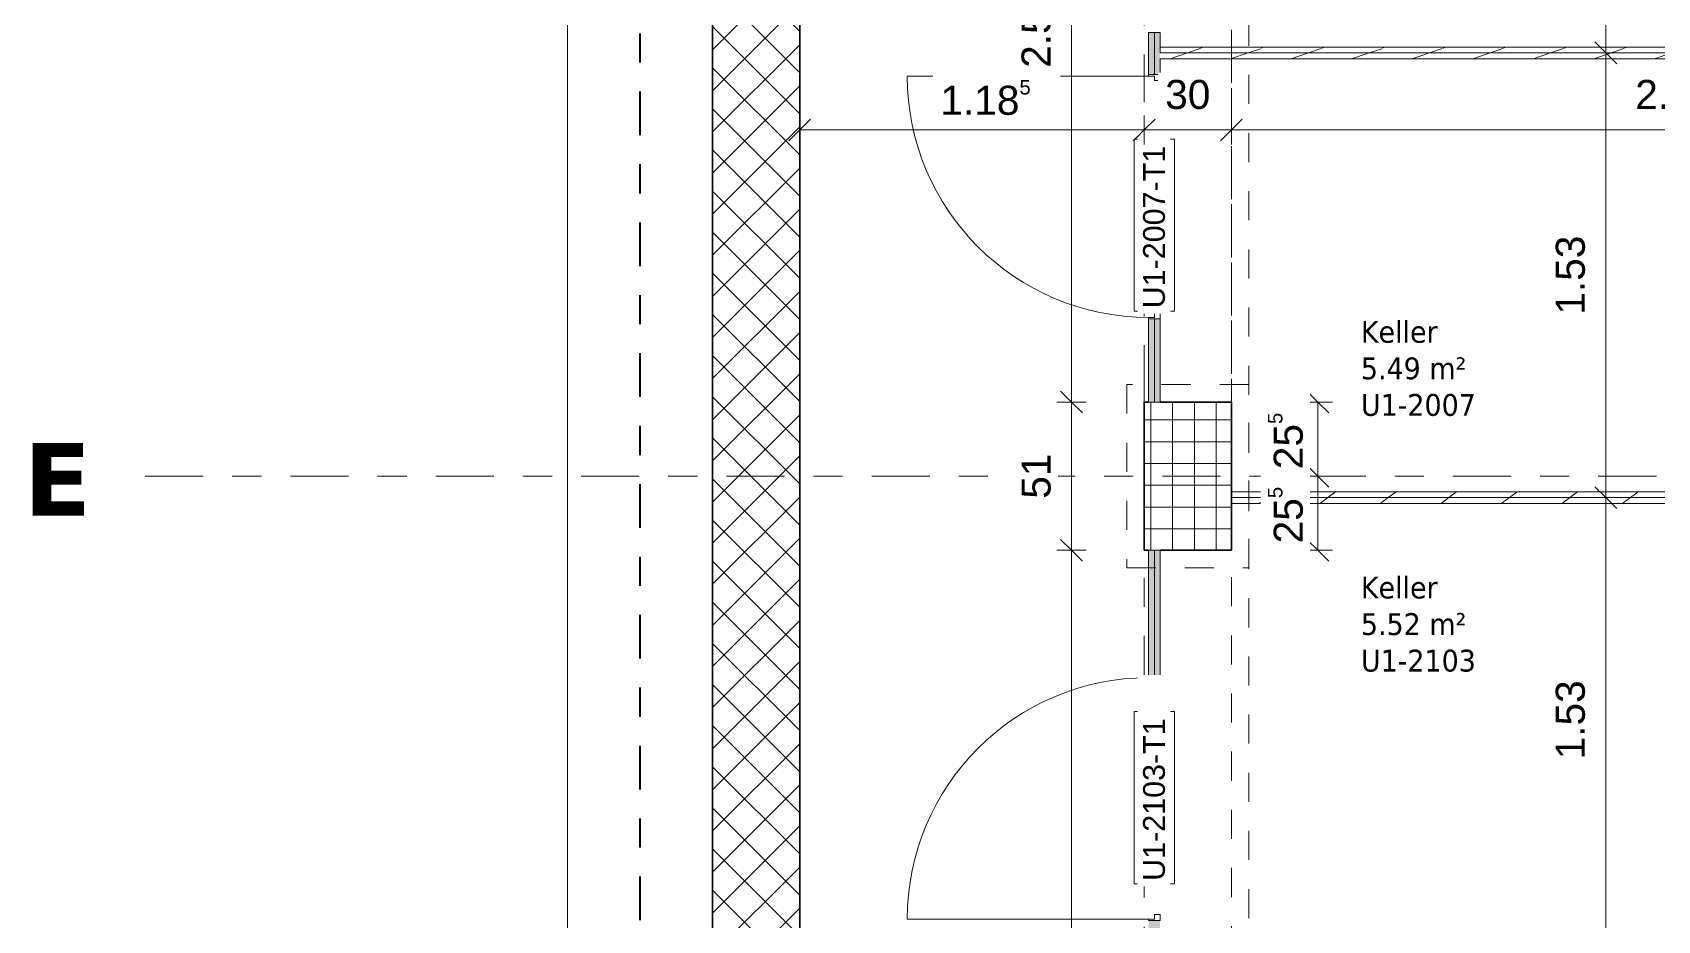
# Model space of a CAD drawing. Header units: metres. Extents: x -35.6 to 33, y -4 to 38.1.
# Drawn here: x -35.05 to -29.46, y 8.7 to 11.76 of the extents above; entities that cross this region are included whole.
import ezdxf

# ---------------------------------------------------------------- set-up
doc = ezdxf.new("R2010")
doc.units = ezdxf.units.M
for name, pattern in [('_Rasterlinie_', [0.375, 0.2, -0.05, 0.075, -0.05]), ('Strichpunkt - Fein', [0.2, 0.1, -0.05, 0, -0.05]), ('Strichpunkt - Mittel', [0.35, 0.15, -0.1, 0, -0.1])]:
    doc.linetypes.add(name, pattern=pattern)
for name, color, linetype, lineweight in [('A-____-____-DIMS', 7, 'Continuous', 5), ('A-____-____-DIMS-50', 7, 'Continuous', 5), ('A-AREA-____-IDEN', 7, 'Continuous', 5), ('A-DOOR-____-IDEN', 7, 'Continuous', 5), ('A-DOOR-____-OTLN', 7, 'Continuous', 9), ('A-DOOR-FRAM-MCUT', 7, 'Continuous', 9), ('A-DOOR-OPNG-OTLN', 7, 'Continuous', 9), ('A-FLOR-____-OVHD', 7, 'Strichpunkt - Fein', 9), ('A-WALL-____-MCUT', 7, 'Continuous', 35), ('A-WALL-____-PATT', 7, 'Continuous', 35), ('A-WALL-FNSH-MCUT', 7, 'Continuous', 35), ('C-PRKG-____-OTLN', 7, 'Continuous', 9), ('S-COLS-____-MCUT', 7, 'Continuous', 35), ('S-COLS-____-OTLN', 7, 'Continuous', 9), ('S-GRID-____-OTLN', 7, 'Continuous', 5)]:
    doc.layers.add(name, color=color, linetype=linetype, lineweight=lineweight)
doc.layers.add('A-____-MATC-OTLN', color=7, linetype='Strichpunkt - Mittel', lineweight=40, true_color=0x0080ff)
doc.layers.add('S-GRID-____-IDEN', color=7, linetype='Continuous', lineweight=9, true_color=0x5555aa)
doc.styles.add('Arial', font='arial.ttf', dxfattribs={"height": 0.1})
doc.styles.add('Arial_1', font='arial.ttf', dxfattribs={"height": 0.075})
doc.styles.add('Verdana_3', font='verdana.ttf', dxfattribs={"width": 0.9, "height": 0.075})
doc.styles.add('Verdana_B', font='verdana.ttf', dxfattribs={"height": 0.25})
doc.dimstyles.new('SUB_Rohbau_fein', dxfattribs={"dimscale": 0.3048, "dimtxt": 0.102026, "dimasz": 0.246063, "dimexe": 0.164042, "dimexo": 0.0625, "dimgap": 0.123031, "dimtad": 1, "dimdec": 1, "dimlfac": 100, "dimrnd": 0.5, "dimdsep": 46, "dimtxsty": 'Arial', "dimblk1": 'OBLIQUE', "dimblk2": 'OBLIQUE', "dimsah": 1, "dimcen": 0.09, "dimazin": 0, "dimtfac": 1, "dimtdec": 4, "dimtix": 1, "dimtmove": 0, "dimatfit": 3, "dimfxl": 0.164042, "dimfxlon": 1, "dimtvp": 1, "dimtfill": 1, "dimtolj": 1, "dimtzin": 0, "dimarcsym": 2})
doc.dimstyles.new('SUB_Rohbau_fein_1', dxfattribs={"dimscale": 0.3048, "dimtxt": 0.102026, "dimasz": 0.246063, "dimexe": 0.164042, "dimexo": 0.0625, "dimgap": 0.123031, "dimtad": 1, "dimrnd": 0.005, "dimzin": 0, "dimdsep": 46, "dimtxsty": 'Arial', "dimblk1": 'OBLIQUE', "dimblk2": 'OBLIQUE', "dimsah": 1, "dimcen": 0.09, "dimazin": 0, "dimtfac": 1, "dimtdec": 4, "dimtix": 1, "dimtmove": 0, "dimatfit": 3, "dimfxl": 0.164042, "dimfxlon": 1, "dimtvp": 1, "dimtfill": 1, "dimtolj": 1, "dimtzin": 0, "dimarcsym": 2})
doc.dimstyles.new('SUB_Rohbau_fein_2', dxfattribs={"dimscale": 0.3048, "dimtxt": 0.102026, "dimasz": 0.246063, "dimexe": 0.164042, "dimexo": 0.0625, "dimgap": 0.123031, "dimtad": 1, "dimrnd": 0.005, "dimzin": 0, "dimdsep": 46, "dimtxsty": 'Arial', "dimblk1": 'OBLIQUE', "dimblk2": 'OBLIQUE', "dimsah": 1, "dimcen": 0.09, "dimazin": 0, "dimtfac": 1, "dimtdec": 4, "dimtix": 1, "dimtmove": 2, "dimatfit": 3, "dimfxl": 0.164042, "dimfxlon": 1, "dimtvp": 1, "dimtfill": 1, "dimtolj": 1, "dimtzin": 0, "dimarcsym": 2})
doc.dimstyles.new('SUB_Rohbau_fein_6', dxfattribs={"dimscale": 0.3048, "dimtxt": 0.102026, "dimasz": 0.246063, "dimexe": 0.164042, "dimexo": 0.0625, "dimgap": 0.123031, "dimtad": 1, "dimdec": 1, "dimlfac": 100, "dimrnd": 0.5, "dimdsep": 46, "dimtxsty": 'Arial', "dimblk1": 'OBLIQUE', "dimblk2": 'OBLIQUE', "dimsah": 1, "dimcen": 0.09, "dimazin": 0, "dimtfac": 1, "dimtdec": 4, "dimtix": 1, "dimtmove": 0, "dimatfit": 3, "dimfxl": 0.164042, "dimfxlon": 1, "dimtvp": 1, "dimtfill": 1, "dimtolj": 1, "dimtzin": 0, "dimarcsym": 2})
doc.dimstyles.new('SUB_Rohbau_fein_7', dxfattribs={"dimscale": 0.3048, "dimtxt": 0.102026, "dimasz": 0.246063, "dimexe": 0.164042, "dimexo": 0.0625, "dimgap": 0.123031, "dimtad": 1, "dimrnd": 0.005, "dimzin": 0, "dimdsep": 46, "dimtxsty": 'Arial', "dimblk1": 'OBLIQUE', "dimblk2": 'OBLIQUE', "dimsah": 1, "dimcen": 0.09, "dimazin": 0, "dimtfac": 1, "dimtdec": 4, "dimtix": 1, "dimtmove": 0, "dimatfit": 3, "dimfxl": 0.164042, "dimfxlon": 1, "dimtvp": 1, "dimtfill": 1, "dimtolj": 1, "dimtzin": 0, "dimarcsym": 2})
pattern_1 = [(216.87, (0.0833, 0.20825), (0.624749256, 0.416501116), [0.10412, -0.93712]), (206.565, (0.20825, 0.14578), (-0.20825414, -0.2082493), [0.23283, -0.23283]), (198.435, (0.20825, 0.04165), (-0.41650024, -0.20824584), [0.13171, -0.52684])]

# ---------------------------------------------------------------- blocks, each defined once
blk = doc.blocks.new('TU DF 1 - Rahmenstock - stumpf einschlagend - 800x1900 Kellerabteil-41621819--01_UG_OK_FFB_AF_ro')
at = {"layer": 'A-DOOR-FRAM-MCUT', "color": 253, "true_color": 0x999999}
for p, q in [((-0.415, 0.02), (-0.42, 0.02)), ((-0.42, 0.02), (-0.42, -0.02)), ((-0.415, 0), (-0.415, 0.02)), ((-0.4, 0), (-0.415, 0)), ((-0.4, -0.02), (-0.4, 0)), ((0.415, 0), (0.4, 0)), ((0.4, 0), (0.4, -0.02)), ((0.42, 0.02), (0.415, 0.02)), ((0.415, 0.02), (0.415, 0)), ((0.42, -0.02), (0.42, 0.02)), ((-0.42, -0.02), (-0.4, -0.02)), ((0.4, -0.02), (0.42, -0.02))]:
    blk.add_line(p, q, dxfattribs=at)
at = {"layer": 'A-DOOR-OPNG-OTLN', "color": 253, "true_color": 0x999999}
blk.add_line((0.415, 0.02), (0.415, 0.85), dxfattribs=at)
blk.add_arc((0.415, 0.02), 0.83, 90, 180, dxfattribs=at)
blk = doc.blocks.new('TU DF 1 - Rahmenstock - stumpf einschlagend - 800x1900 Kellerabteil-41621821--01_UG_OK_FFB_AF_ro')
at = {"layer": 'A-DOOR-FRAM-MCUT', "color": 253, "true_color": 0x999999}
for p, q in [((-0.42, 0.02), (-0.4, 0.02)), ((-0.42, -0.02), (-0.42, 0.02)), ((-0.4, 0.02), (-0.4, 0)), ((0.4, 0.02), (0.42, 0.02)), ((0.4, 0), (0.4, 0.02)), ((0.42, 0.02), (0.42, -0.02)), ((-0.415, -0.02), (-0.42, -0.02)), ((-0.415, 0), (-0.415, -0.02)), ((-0.4, 0), (-0.415, 0)), ((0.415, 0), (0.4, 0)), ((0.415, -0.02), (0.415, 0)), ((0.42, -0.02), (0.415, -0.02))]:
    blk.add_line(p, q, dxfattribs=at)
at = {"layer": 'A-DOOR-OPNG-OTLN', "color": 253, "true_color": 0x999999}
blk.add_line((0.415, -0.02), (0.415, -0.85), dxfattribs=at)
blk.add_arc((0.415, -0.02), 0.83, 180, 270, dxfattribs=at)
blk = doc.blocks.new('PP_Parkplatz - 3975 x 5000-21080458--01_UG_OK_FFB_AF_ro')
at = {"layer": 'C-PRKG-____-OTLN', "color": 253, "true_color": 0x999999}
for p, q in [((-32.708, 12.2498), (-33.7091, 12.2498)), ((-32.708, 12.2497), (-33.7091, 12.2497)), ((-33.7091, 12.2497), (-32.708, 12.2497)), ((-32.708, 8.2756), (-33.7091, 8.2756)), ((-33.7091, 8.2756), (-32.708, 8.2756)), ((-32.708, 8.2756), (-33.7091, 8.2756))]:
    blk.add_line(p, q, dxfattribs=at)
blk = doc.blocks.new('DIMBLOCK653--01_UG_OK_FFB_AF_ro')
at = {"layer": 'A-____-____-DIMS-50'}
for p, q in [((-31.473, 13.0566), (-31.5105, 13.0941)), ((-31.473, 13.0566), (-31.523, 13.0566)), ((-31.473, 13.0566), (-31.473, 10.4866)), ((-31.473, 13.0566), (-31.4355, 13.0191)), ((-31.473, 13.0566), (-31.423, 13.0566)), ((-31.473, 10.4866), (-31.5105, 10.5241)), ((-31.473, 10.4866), (-31.523, 10.4866)), ((-31.473, 10.4866), (-31.4355, 10.4491)), ((-31.473, 10.4866), (-31.423, 10.4866))]:
    blk.add_line(p, q, dxfattribs=at)
at = {"layer": 'A-____-____-DIMS-50', "color": 0, "insert": (-31.645, 11.6359), "char_height": 0.1, "width": 0.325653, "attachment_point": 1, "rotation": 90, "line_spacing_factor": 0.941778, "style": 'Arial', "bg_fill": 3, "box_fill_scale": 1.25, "bg_fill_color": 256, "bg_fill_true_color": 13158600, "bg_fill_transparency": 0}
blk.add_mtext('2.57', dxfattribs=at)
blk = doc.blocks.new('_Oblique')
at = {"color": 0, "linetype": 'ByBlock', "lineweight": -2}
blk.add_line((-0.5, -0.5), (0.5, 0.5), dxfattribs=at)
blk = doc.blocks.new('DIMBLOCK654--01_UG_OK_FFB_AF_ro')
at = {"layer": 'A-____-____-DIMS-50'}
for p, q in [((-31.473, 10.4866), (-31.5105, 10.5241)), ((-31.473, 10.4866), (-31.523, 10.4866)), ((-31.473, 10.4866), (-31.473, 9.9766)), ((-31.473, 10.4866), (-31.4355, 10.4491)), ((-31.473, 10.4866), (-31.423, 10.4866)), ((-31.473, 9.9766), (-31.5105, 10.0141)), ((-31.473, 9.9766), (-31.523, 9.9766)), ((-31.473, 9.9766), (-31.4355, 9.9391)), ((-31.473, 9.9766), (-31.423, 9.9766))]:
    blk.add_line(p, q, dxfattribs=at)
at = {"layer": 'A-____-____-DIMS-50', "color": 0, "insert": (-31.645, 10.154), "char_height": 0.1, "width": 0.186088, "attachment_point": 1, "rotation": 90, "line_spacing_factor": 0.941778, "style": 'Arial', "bg_fill": 3, "box_fill_scale": 1.25, "bg_fill_color": 256, "bg_fill_true_color": 13158600, "bg_fill_transparency": 0}
blk.add_mtext('51', dxfattribs=at)
blk = doc.blocks.new('DIMBLOCK655--01_UG_OK_FFB_AF_ro')
at = {"layer": 'A-____-____-DIMS-50'}
for p, q in [((-31.473, 9.9766), (-31.5105, 10.0141)), ((-31.473, 9.9766), (-31.523, 9.9766)), ((-31.473, 9.9766), (-31.473, 4.1266)), ((-31.473, 9.9766), (-31.4355, 9.9391)), ((-31.473, 9.9766), (-31.423, 9.9766)), ((-31.473, 4.1266), (-31.5105, 4.1641)), ((-31.473, 4.1266), (-31.523, 4.1266)), ((-31.473, 4.1266), (-31.4355, 4.0891)), ((-31.473, 4.1266), (-31.423, 4.1266))]:
    blk.add_line(p, q, dxfattribs=at)
at = {"layer": 'A-____-____-DIMS-50', "color": 0, "insert": (-31.645, 6.9159), "char_height": 0.1, "width": 0.325653, "attachment_point": 1, "rotation": 90, "line_spacing_factor": 0.941778, "style": 'Arial', "bg_fill": 3, "box_fill_scale": 1.25, "bg_fill_color": 256, "bg_fill_true_color": 13158600, "bg_fill_transparency": 0}
blk.add_mtext('5.85', dxfattribs=at)
blk = doc.blocks.new('DIMBLOCK735--01_UG_OK_FFB_AF_ro')
at = {"layer": 'A-____-____-DIMS-50'}
for p, q in [((-33.2073, 29.8016), (-33.2573, 29.8016)), ((-33.2073, 29.8016), (-33.2448, 29.8391)), ((-33.2073, -2.3534), (-33.2073, 29.8016)), ((-33.2073, 29.8016), (-33.1698, 29.7641)), ((-33.2073, 29.8016), (-33.1573, 29.8016)), ((-33.2073, -2.3534), (-33.2448, -2.3159)), ((-33.2073, -2.3534), (-33.2573, -2.3534)), ((-33.2073, -2.3534), (-33.1698, -2.3909)), ((-33.2073, -2.3534), (-33.1573, -2.3534))]:
    blk.add_line(p, q, dxfattribs=at)
at = {"layer": 'A-____-____-DIMS-50', "color": 0, "insert": (-33.3793, 13.5236), "char_height": 0.1, "width": 0.481134, "attachment_point": 1, "rotation": 90, "line_spacing_factor": 0.941778, "style": 'Arial', "bg_fill": 3, "box_fill_scale": 1.25, "bg_fill_color": 256, "bg_fill_true_color": 13158600, "bg_fill_transparency": 0}
blk.add_mtext('32.15\\A2\\H0.5x;\\S5^  ;\\H2x;', dxfattribs=at)
blk = doc.blocks.new('DIMBLOCK1175--01_UG_OK_FFB_AF_ro')
at = {"layer": 'A-____-____-DIMS-50'}
for p, q in [((-29.6347, 13.217), (-29.6722, 13.2545)), ((-29.6347, 13.217), (-29.6847, 13.217)), ((-29.6347, 13.217), (-29.6347, 11.6875)), ((-29.6347, 13.217), (-29.5972, 13.1795)), ((-29.6347, 13.217), (-29.5847, 13.217)), ((-29.6347, 11.6875), (-29.6847, 11.6875)), ((-29.6347, 11.6875), (-29.6722, 11.725)), ((-29.6347, 11.6875), (-29.5972, 11.65)), ((-29.6347, 11.6875), (-29.5847, 11.6875))]:
    blk.add_line(p, q, dxfattribs=at)
at = {"layer": 'A-____-____-DIMS-50', "color": 0, "insert": (-29.8068, 12.3166), "char_height": 0.1, "width": 0.325653, "attachment_point": 1, "rotation": 90, "line_spacing_factor": 0.941778, "style": 'Arial', "bg_fill": 3, "box_fill_scale": 1.25, "bg_fill_color": 256, "bg_fill_true_color": 13158600, "bg_fill_transparency": 0}
blk.add_mtext('1.53', dxfattribs=at)
blk = doc.blocks.new('DIMBLOCK1176--01_UG_OK_FFB_AF_ro')
at = {"layer": 'A-____-____-DIMS-50'}
for p, q in [((-29.6347, 11.6875), (-29.6847, 11.6875)), ((-29.6347, 11.6875), (-29.6722, 11.725)), ((-29.6347, 11.6875), (-29.6347, 10.1579)), ((-29.6347, 11.6875), (-29.5972, 11.65)), ((-29.6347, 11.6875), (-29.5847, 11.6875)), ((-29.6347, 10.1579), (-29.6722, 10.1954)), ((-29.6347, 10.1579), (-29.6847, 10.1579)), ((-29.6347, 10.1579), (-29.5972, 10.1204)), ((-29.6347, 10.1579), (-29.5847, 10.1579))]:
    blk.add_line(p, q, dxfattribs=at)
at = {"layer": 'A-____-____-DIMS-50', "color": 0, "insert": (-29.8068, 10.787), "char_height": 0.1, "width": 0.325653, "attachment_point": 1, "rotation": 90, "line_spacing_factor": 0.941778, "style": 'Arial', "bg_fill": 3, "box_fill_scale": 1.25, "bg_fill_color": 256, "bg_fill_true_color": 13158600, "bg_fill_transparency": 0}
blk.add_mtext('1.53', dxfattribs=at)
blk = doc.blocks.new('DIMBLOCK1177--01_UG_OK_FFB_AF_ro')
at = {"layer": 'A-____-____-DIMS-50'}
for p, q in [((-29.6347, 10.1579), (-29.6722, 10.1954)), ((-29.6347, 10.1579), (-29.6847, 10.1579)), ((-29.6347, 10.1579), (-29.6347, 8.6284)), ((-29.6347, 10.1579), (-29.5972, 10.1204)), ((-29.6347, 10.1579), (-29.5847, 10.1579)), ((-29.6347, 8.6284), (-29.6847, 8.6284)), ((-29.6347, 8.6284), (-29.6722, 8.6659)), ((-29.6347, 8.6284), (-29.5972, 8.5909)), ((-29.6347, 8.6284), (-29.5847, 8.6284))]:
    blk.add_line(p, q, dxfattribs=at)
at = {"layer": 'A-____-____-DIMS-50', "color": 0, "insert": (-29.8068, 9.2575), "char_height": 0.1, "width": 0.325653, "attachment_point": 1, "rotation": 90, "line_spacing_factor": 0.941778, "style": 'Arial', "bg_fill": 3, "box_fill_scale": 1.25, "bg_fill_color": 256, "bg_fill_true_color": 13158600, "bg_fill_transparency": 0}
blk.add_mtext('1.53', dxfattribs=at)
blk = doc.blocks.new('DIMBLOCK1278--01_UG_OK_FFB_AF_ro')
at = {"layer": 'A-____-____-DIMS-50'}
for p, q in [((-30.6253, 10.4866), (-30.6628, 10.5241)), ((-30.6253, 10.4866), (-30.6753, 10.4866)), ((-30.6253, 10.4866), (-30.6253, 10.2316)), ((-30.6253, 10.4866), (-30.5878, 10.4491)), ((-30.6253, 10.4866), (-30.5753, 10.4866)), ((-30.6253, 10.2316), (-30.6628, 10.2691)), ((-30.6253, 10.2316), (-30.6753, 10.2316)), ((-30.6253, 10.2316), (-30.5878, 10.1941)), ((-30.6253, 10.2316), (-30.5753, 10.2316))]:
    blk.add_line(p, q, dxfattribs=at)
at = {"layer": 'A-____-____-DIMS-50', "color": 0, "insert": (-30.7973, 10.2555), "char_height": 0.1, "width": 0.248525, "attachment_point": 1, "rotation": 90, "line_spacing_factor": 0.941778, "style": 'Arial', "bg_fill": 3, "box_fill_scale": 1.25, "bg_fill_color": 256, "bg_fill_true_color": 13158600, "bg_fill_transparency": 0}
blk.add_mtext('25\\A2\\H0.5x;\\S5^  ;\\H2x;', dxfattribs=at)
blk = doc.blocks.new('DIMBLOCK1279--01_UG_OK_FFB_AF_ro')
at = {"layer": 'A-____-____-DIMS-50'}
for p, q in [((-30.6253, 10.2316), (-30.6628, 10.2691)), ((-30.6253, 10.2316), (-30.6753, 10.2316)), ((-30.6253, 10.2316), (-30.6253, 9.9766)), ((-30.6253, 10.2316), (-30.5878, 10.1941)), ((-30.6253, 10.2316), (-30.5753, 10.2316)), ((-30.6253, 9.9766), (-30.6628, 10.0141)), ((-30.6253, 9.9766), (-30.6753, 9.9766)), ((-30.6253, 9.9766), (-30.5878, 9.9391)), ((-30.6253, 9.9766), (-30.5753, 9.9766))]:
    blk.add_line(p, q, dxfattribs=at)
at = {"layer": 'A-____-____-DIMS-50', "color": 0, "insert": (-30.7973, 10.0005), "char_height": 0.1, "width": 0.248525, "attachment_point": 1, "rotation": 90, "line_spacing_factor": 0.941778, "style": 'Arial', "bg_fill": 3, "box_fill_scale": 1.25, "bg_fill_color": 256, "bg_fill_true_color": 13158600, "bg_fill_transparency": 0}
blk.add_mtext('25\\A2\\H0.5x;\\S5^  ;\\H2x;', dxfattribs=at)
blk = doc.blocks.new('DIMBLOCK1315--01_UG_OK_FFB_AF_ro')
at = {"layer": 'A-____-____-DIMS-50'}
for p, q in [((-32.408, 11.4224), (-32.408, 11.4724)), ((-31.223, 11.4224), (-31.223, 11.4724)), ((-32.408, 11.4224), (-32.4455, 11.3849)), ((-32.408, 11.4224), (-32.3705, 11.4599)), ((-32.408, 11.4224), (-31.223, 11.4224)), ((-32.408, 11.4224), (-32.408, 11.3724)), ((-31.223, 11.4224), (-31.2605, 11.3849)), ((-31.223, 11.4224), (-31.1855, 11.4599)), ((-31.223, 11.4224), (-31.223, 11.3724))]:
    blk.add_line(p, q, dxfattribs=at)
at = {"layer": 'A-____-____-DIMS-50', "color": 0, "insert": (-31.9241, 11.5944), "char_height": 0.1, "width": 0.388091, "attachment_point": 1, "line_spacing_factor": 0.941778, "style": 'Arial', "bg_fill": 3, "box_fill_scale": 1.25, "bg_fill_color": 256, "bg_fill_true_color": 13158600, "bg_fill_transparency": 0}
blk.add_mtext('1.18\\A2\\H0.5x;\\S5^  ;\\H2x;', dxfattribs=at)
blk = doc.blocks.new('DIMBLOCK1316--01_UG_OK_FFB_AF_ro')
at = {"layer": 'A-____-____-DIMS-50'}
for p, q in [((-31.223, 11.4224), (-31.223, 11.4724)), ((-30.923, 11.4224), (-30.923, 11.4724)), ((-31.223, 11.4224), (-31.2605, 11.3849)), ((-31.223, 11.4224), (-31.1855, 11.4599)), ((-31.223, 11.4224), (-30.923, 11.4224)), ((-31.223, 11.4224), (-31.223, 11.3724)), ((-30.923, 11.4224), (-30.9605, 11.3849)), ((-30.923, 11.4224), (-30.8855, 11.4599)), ((-30.923, 11.4224), (-30.923, 11.3724))]:
    blk.add_line(p, q, dxfattribs=at)
at = {"layer": 'A-____-____-DIMS-50', "color": 0, "insert": (-31.1506, 11.5944), "char_height": 0.1, "width": 0.186088, "attachment_point": 1, "line_spacing_factor": 0.941778, "style": 'Arial', "bg_fill": 3, "box_fill_scale": 1.25, "bg_fill_color": 256, "bg_fill_true_color": 13158600, "bg_fill_transparency": 0}
blk.add_mtext('30', dxfattribs=at)
blk = doc.blocks.new('DIMBLOCK1317--01_UG_OK_FFB_AF_ro')
at = {"layer": 'A-____-____-DIMS-50'}
for p, q in [((-30.923, 11.4224), (-30.923, 11.4724)), ((-28.1355, 11.4224), (-28.1355, 11.4724)), ((-30.923, 11.4224), (-30.9605, 11.3849)), ((-30.923, 11.4224), (-30.8855, 11.4599)), ((-30.923, 11.4224), (-28.1355, 11.4224)), ((-30.923, 11.4224), (-30.923, 11.3724)), ((-28.1355, 11.4224), (-28.173, 11.3849)), ((-28.1355, 11.4224), (-28.098, 11.4599)), ((-28.1355, 11.4224), (-28.1355, 11.3724))]:
    blk.add_line(p, q, dxfattribs=at)
at = {"layer": 'A-____-____-DIMS-50', "color": 0, "insert": (-29.5334, 11.5944), "char_height": 0.1, "width": 0.325653, "attachment_point": 1, "line_spacing_factor": 0.941778, "style": 'Arial', "bg_fill": 3, "box_fill_scale": 1.25, "bg_fill_color": 256, "bg_fill_true_color": 13158600, "bg_fill_transparency": 0}
blk.add_mtext('2.79', dxfattribs=at)

msp = doc.modelspace()

# ---------------------------------------------------------------- hatches: boundary and pattern name
at = {"layer": 'A-WALL-____-PATT', "lineweight": 9}
h = msp.add_hatch(dxfattribs=at)
h.set_pattern_fill('FP_1', color=256, style=0, pattern_type=2)
h.set_pattern_definition([(45, (0, 0), (-0.07071068, 0.07071068), []), (135, (0, 0), (-0.07071068, -0.07071068), [])])
h.paths.add_polyline_path([(-32.708, -2.3534), (-32.408, -2.3534), (-32.408, 16.2216), (-32.708, 16.2216), (-32.708, -0.7728)])
at = {"layer": 'A-WALL-____-PATT', "lineweight": 9, "true_color": 0xc3b7ad}
h = msp.add_hatch(dxfattribs=at)
h.set_pattern_fill('FP_4', color=9, style=0, pattern_type=2)
h.set_pattern_definition(pattern_1)
h.paths.add_polyline_path([(-31.208, -0.5689), (-31.188, -0.5689), (-31.188, -0.4739), (-31.208, -0.4739), (-31.208, -0.5489)])
h.paths.add_polyline_path([(-31.188, 0.3661), (-31.188, 0.5366), (-31.208, 0.5366), (-31.208, 0.3661)])
h.paths.add_polyline_path([(-31.208, 1.0466), (-31.188, 1.0466), (-31.188, 1.5952), (-31.208, 1.5952), (-31.208, 1.0858)])
h.paths.add_polyline_path([(-31.208, 2.4352), (-31.188, 2.4352), (-31.188, 2.5852), (-31.208, 2.5852), (-31.208, 2.4902)])
h.paths.add_polyline_path([(-31.208, 3.4252), (-31.188, 3.4252), (-31.188, 3.6166), (-31.208, 3.6166), (-31.208, 3.4881)])
h.paths.add_polyline_path([(-31.188, 4.1266), (-31.188, 4.6543), (-31.208, 4.6543), (-31.208, 4.1266)])
h.paths.add_polyline_path([(-31.208, 5.4943), (-31.188, 5.4943), (-31.188, 5.6443), (-31.208, 5.6443), (-31.208, 5.5693)])
h.paths.add_polyline_path([(-31.208, 6.4843), (-31.188, 6.4843), (-31.188, 7.7134), (-31.208, 7.7134), (-31.208, 6.9709)])
h.paths.add_polyline_path([(-31.208, 8.5534), (-31.188, 8.5534), (-31.188, 8.7034), (-31.208, 8.7034), (-31.208, 8.6284)])
h.paths.add_polyline_path([(-31.188, 9.5434), (-31.188, 9.9766), (-31.208, 9.9766), (-31.208, 9.5434)])
h.paths.add_polyline_path([(-31.188, 10.4866), (-31.188, 10.7725), (-31.208, 10.7725), (-31.208, 10.4866)])
h.paths.add_polyline_path([(-31.188, 11.6125), (-31.188, 11.7575), (-31.208, 11.7575), (-31.208, 11.6125)])
h.paths.add_polyline_path([(-31.188, 12.5975), (-31.188, 13.0566), (-31.208, 13.0566), (-31.208, 12.5975)])
h.paths.add_polyline_path([(-31.188, 13.5666), (-31.188, 13.8416), (-31.208, 13.8416), (-31.208, 13.5666)])
h.paths.add_polyline_path([(-31.188, 14.6816), (-31.188, 14.7516), (-31.208, 14.7516), (-31.208, 14.6816)])
h = msp.add_hatch(dxfattribs=at)
h.set_pattern_fill('FP_4', color=9, style=0, pattern_type=2)
h.set_pattern_definition(pattern_1)
h.paths.add_polyline_path([(-31.188, -0.5489), (-31.168, -0.5489), (-31.168, -0.4739), (-31.188, -0.4739), (-31.188, -0.5481)])
h.paths.add_polyline_path([(-31.168, 0.3661), (-31.168, 0.5366), (-31.188, 0.5366), (-31.188, 0.3661)])
h.paths.add_polyline_path([(-31.188, 1.0466), (-31.168, 1.0466), (-31.168, 1.5952), (-31.188, 1.5952), (-31.188, 1.0882)])
h.paths.add_polyline_path([(-31.168, 2.4352), (-31.168, 2.5852), (-31.188, 2.5852), (-31.188, 2.4352)])
h.paths.add_polyline_path([(-31.188, 3.4252), (-31.168, 3.4252), (-31.168, 3.6166), (-31.188, 3.6166)])
h.paths.add_polyline_path([(-31.188, 4.1266), (-31.168, 4.1266), (-31.168, 4.6543), (-31.188, 4.6543), (-31.188, 4.1682)])
h.paths.add_polyline_path([(-31.168, 5.4943), (-31.168, 5.6443), (-31.188, 5.6443), (-31.188, 5.4943)])
h.paths.add_polyline_path([(-31.168, 6.4843), (-31.168, 7.0788), (-31.188, 7.0788), (-31.188, 6.4843)])
h.paths.add_polyline_path([(-31.1777, 7.1188), (-31.168, 7.1188), (-31.168, 7.7134), (-31.188, 7.7134), (-31.188, 7.1188)])
h.paths.add_polyline_path([(-31.188, 8.5534), (-31.168, 8.5534), (-31.168, 8.7034), (-31.188, 8.7034), (-31.188, 8.6284)])
h.paths.add_polyline_path([(-31.168, 9.5434), (-31.168, 9.9766), (-31.188, 9.9766), (-31.188, 9.5434)])
h.paths.add_polyline_path([(-31.168, 10.4866), (-31.168, 10.7725), (-31.188, 10.7725), (-31.188, 10.4866)])
h.paths.add_polyline_path([(-31.168, 11.6125), (-31.168, 11.7575), (-31.188, 11.7575), (-31.188, 11.6125)])
h.paths.add_polyline_path([(-31.168, 12.5975), (-31.168, 13.0566), (-31.188, 13.0566), (-31.188, 12.5975), (-31.1694, 12.5975)])
h.paths.add_polyline_path([(-31.168, 13.5666), (-31.168, 13.8416), (-31.188, 13.8416), (-31.188, 13.5666)])
h.paths.add_polyline_path([(-31.188, 14.6816), (-31.168, 14.6816), (-31.168, 14.7316), (-31.188, 14.7316), (-31.188, 14.7147)])
h = msp.add_hatch(dxfattribs=at)
h.set_pattern_fill('FP_4', color=9, style=0, pattern_type=2)
h.set_pattern_definition(pattern_1)
h.paths.add_polyline_path([(-31.168, 11.6875), (-23.448, 11.6875), (-23.448, 11.7075), (-31.168, 11.7075)])
h = msp.add_hatch(dxfattribs=at)
h.set_pattern_fill('FP_4', color=9, style=0, pattern_type=2)
h.set_pattern_definition(pattern_1)
h.paths.add_polyline_path([(-25.3905, 11.6675), (-23.448, 11.6675), (-23.448, 11.6875), (-31.168, 11.6875), (-31.168, 11.6675), (-27.5345, 11.6675)])
h = msp.add_hatch(dxfattribs=at)
h.set_pattern_fill('FP_4', color=9, style=0, pattern_type=2)
h.set_pattern_definition(pattern_1)
h.paths.add_polyline_path([(-25.3905, 10.1579), (-23.448, 10.1579), (-23.448, 10.1779), (-27.393, 10.1779), (-27.393, 10.1579), (-26.1239, 10.1579)])
h.paths.add_polyline_path([(-30.6501, 10.1579), (-27.433, 10.1579), (-27.433, 10.1779), (-30.923, 10.1779), (-30.923, 10.1579)])
h = msp.add_hatch(dxfattribs=at)
h.set_pattern_fill('FP_4', color=9, style=0, pattern_type=2)
h.set_pattern_definition(pattern_1)
h.paths.add_polyline_path([(-30.923, 10.1379), (-27.433, 10.1379), (-27.433, 10.1579), (-30.923, 10.1579)])
h.paths.add_polyline_path([(-23.448, 10.1379), (-23.448, 10.1579), (-27.393, 10.1579), (-27.393, 10.1379), (-25.3905, 10.1379)])
at = {"layer": 'S-COLS-____-OTLN'}
h = msp.add_hatch(dxfattribs=at)
h.set_pattern_fill('FP_3', color=256, style=0, pattern_type=2)
h.set_pattern_definition([(0, (0, 0), (0, 0.075), []), (90, (0, 0), (-0.075, 5e-18), [])])
h.paths.add_polyline_path([(-31.168, 9.9766), (-30.923, 9.9766), (-30.923, 10.4866), (-31.223, 10.4866), (-31.223, 9.9766), (-31.188, 9.9766)])

# ---------------------------------------------------------------- linework, layer by layer
at = {"layer": 'A-____-MATC-OTLN'}
msp.add_line((-32.958, 38.1043), (-32.958, -3.5122), dxfattribs=at)
at = {"layer": 'A-DOOR-____-IDEN', "flags": 128}
for points in [[(-31.2576, 10.7988), (-31.2576, 11.3908), (-31.1186, 11.3908), (-31.1186, 10.7988)], [(-31.2576, 8.8297), (-31.2576, 9.4217), (-31.1186, 9.4217), (-31.1186, 8.8297)]]:
    msp.add_lwpolyline(points, close=True, dxfattribs=at)
at = {"layer": 'A-FLOR-____-OVHD'}
for p, q in [((-30.923, 6.1841), (-30.923, 22.9566)), ((-30.863, 22.0116), (-30.863, -1.9934)), ((-30.923, 10.4666), (-30.923, 13.0766)), ((-30.863, 10.5466), (-31.283, 10.5466)), ((-31.283, 10.5466), (-31.283, 9.9166)), ((-30.863, 9.9166), (-30.863, 10.5466)), ((-31.283, 9.9166), (-30.863, 9.9166))]:
    msp.add_line(p, q, dxfattribs=at)
at = {"layer": 'A-WALL-____-MCUT'}
for p, q in [((-32.708, 16.6716), (-32.708, -2.3534)), ((-32.408, -2.0534), (-32.408, 16.2216))]:
    msp.add_line(p, q, dxfattribs=at)
at = {"layer": 'A-WALL-____-MCUT', "color": 253, "lineweight": 9, "true_color": 0x999999}
for p, q in [((-31.188, 11.6125), (-31.188, 11.7575)), ((-31.168, 11.7075), (-31.168, 11.6875)), ((-23.448, 11.6875), (-31.168, 11.6875)), ((-31.188, 10.4866), (-31.188, 10.7725)), ((-31.208, 10.4866), (-31.168, 10.4866)), ((-23.448, 10.1579), (-30.923, 10.1579)), ((-31.168, 9.9766), (-31.208, 9.9766)), ((-31.188, 9.5434), (-31.188, 9.9766))]:
    msp.add_line(p, q, dxfattribs=at)
at = {"layer": 'A-WALL-FNSH-MCUT', "color": 253, "lineweight": 9, "true_color": 0x999999}
for p, q in [((-31.208, 11.7575), (-31.208, 11.6125)), ((-31.168, 11.7575), (-31.208, 11.7575)), ((-31.168, 11.7075), (-31.168, 11.7575)), ((-23.448, 11.7075), (-31.168, 11.7075)), ((-31.168, 11.6125), (-31.168, 11.6675)), ((-31.168, 11.6675), (-23.448, 11.6675)), ((-31.208, 11.6125), (-31.168, 11.6125)), ((-31.208, 10.7725), (-31.208, 10.4866)), ((-31.168, 10.7725), (-31.208, 10.7725)), ((-31.168, 10.4866), (-31.168, 10.7725)), ((-23.448, 10.1779), (-30.923, 10.1779)), ((-30.923, 10.1779), (-30.923, 10.1379)), ((-30.923, 10.1379), (-23.448, 10.1379)), ((-31.208, 9.9766), (-31.208, 9.5434)), ((-31.168, 9.5434), (-31.168, 9.9766)), ((-31.208, 9.5434), (-31.168, 9.5434))]:
    msp.add_line(p, q, dxfattribs=at)
at = {"layer": 'S-COLS-____-MCUT'}
for p, q in [((-31.208, 10.4866), (-31.223, 10.4866)), ((-31.223, 10.4866), (-31.223, 9.9766)), ((-30.923, 10.4866), (-31.168, 10.4866)), ((-30.923, 9.9766), (-30.923, 10.4866)), ((-31.223, 9.9766), (-31.208, 9.9766)), ((-31.168, 9.9766), (-30.923, 9.9766))]:
    msp.add_line(p, q, dxfattribs=at)
at = {"layer": 'S-COLS-____-OTLN'}
for p, q in [((-31.188, 10.4866), (-31.208, 10.4866)), ((-31.168, 10.4866), (-31.188, 10.4866)), ((-31.208, 9.9766), (-31.188, 9.9766)), ((-31.188, 9.9766), (-31.168, 9.9766))]:
    msp.add_line(p, q, dxfattribs=at)
at = {"layer": 'S-GRID-____-OTLN', "color": 8, "linetype": '_Rasterlinie_', "true_color": 0x808080}
for p, q in [((-31.223, -3.518), (-31.223, 33.6425)), ((-34.6604, 10.2316), (27.9515, 10.2316))]:
    msp.add_line(p, q, dxfattribs=at)

# ---------------------------------------------------------------- block references
at = {"layer": 'A-DOOR-____-OTLN', "color": 253, "true_color": 0x999999}
for name, p, rotation in [('TU DF 1 - Rahmenstock - stumpf einschlagend - 800x1900 Kellerabteil-41621819--01_UG_OK_FFB_AF_ro', (-31.188, 11.1925), 90.00000000000007), ('TU DF 1 - Rahmenstock - stumpf einschlagend - 800x1900 Kellerabteil-41621821--01_UG_OK_FFB_AF_ro', (-31.188, 9.1234), 270.0000000000001)]:
    msp.add_blockref(name, p, dxfattribs=dict(at, rotation=rotation))
at = {"layer": 'C-PRKG-____-OTLN', "color": 253, "true_color": 0x999999}
msp.add_blockref('PP_Parkplatz - 3975 x 5000-21080458--01_UG_OK_FFB_AF_ro', (0, 0), dxfattribs=at)

# ---------------------------------------------------------------- texts
at = {"layer": 'A-AREA-____-IDEN', "color": 8, "true_color": 0x808080, "char_height": 0.075, "attachment_point": 1, "style": 'Verdana_3'}
for s, insert, width in [('Keller', (-30.4774, 10.7655), 0.331899), ('5.49 m²', (-30.4774, 10.6398), 0.472595), ('U1-2007', (-30.4774, 10.5141), 0.497848), ('Keller', (-30.4774, 9.886), 0.331899), ('5.52 m²', (-30.4774, 9.7603), 0.472595), ('U1-2103', (-30.4774, 9.6346), 0.497848)]:
    msp.add_mtext(s, dxfattribs=dict(at, insert=insert, width=width))
at = {"layer": 'S-GRID-____-IDEN', "color": 8, "lineweight": 5, "true_color": 0x808080, "insert": (-35.0794, 10.3461), "char_height": 0.25, "width": 0.284599, "attachment_point": 1, "style": 'Verdana_B'}
msp.add_mtext('\\fVerdana|b1|i0|c0|p34|;E', dxfattribs=at)

# ---------------------------------------------------------------- next in the draw order: texts
at = {"layer": 'A-DOOR-____-IDEN', "char_height": 0.075, "width": 0.689451, "attachment_point": 1, "rotation": 90, "style": 'Arial_1', "bg_fill": 3, "box_fill_scale": 1.25, "bg_fill_color": 256, "bg_fill_true_color": 13158600, "bg_fill_transparency": 0}
for s, insert in [('U1-2007-T1', (-31.2267, 10.8088)), ('U1-2103-T1', (-31.2267, 8.8397))]:
    msp.add_mtext(s, dxfattribs=dict(at, insert=insert))

# ---------------------------------------------------------------- next in the draw order: dimensions: what is measured, and where the dimension line sits
at = {"layer": 'A-____-____-DIMS'}
for base, p1, p2, text, dimstyle, override, picture, middle in [((-33.2073, 29.8016), (-33.1573, -2.3534), (-33.2573, 29.8016), '\\A1;32.15\\Q;{\\A1;{\\H0.5x;\\S5^ ;}}', 'SUB_Rohbau_fein_1', {"dimpost": '<>', "dimfxl": 32.155155}, 'DIMBLOCK735--01_UG_OK_FFB_AF_ro', (-33.2959, 13.7241)), ((-30.6253, 10.2316), (-30.6753, 10.4866), (-30.5753, 10.2316), '\\A1;25\\Q;{\\A1;{\\H0.5x;\\S5^ ;}}', 'SUB_Rohbau_fein_6', {"dimpost": '<>', "dimfxl": 0.273907}, 'DIMBLOCK1278--01_UG_OK_FFB_AF_ro', (-30.7139, 10.3591))]:
    dim = msp.add_linear_dim(base=base, p1=p1, p2=p2, angle=90, text=text, dimstyle=dimstyle, override=override, dxfattribs=at)
    dim.commit()
    dim.dimension.update_dxf_attribs({"geometry": picture, "text_midpoint": middle})
for base, p1, p2, dimstyle, override, picture, middle in [((-29.6347, 11.6875), (-29.5847, 13.217), (-29.5847, 11.6875), 'SUB_Rohbau_fein_7', {"dimpost": '<>', "dimfxl": 1.529546}, 'DIMBLOCK1175--01_UG_OK_FFB_AF_ro', (-29.7233, 12.4522)), ((-31.473, 10.4866), (-31.423, 13.0566), (-31.423, 10.4866), 'SUB_Rohbau_fein_1', {"dimpost": '<>', "dimfxl": 2.57}, 'DIMBLOCK653--01_UG_OK_FFB_AF_ro', (-31.5616, 11.7716))]:
    dim = msp.add_linear_dim(base=base, p1=p1, p2=p2, angle=90, dimstyle=dimstyle, override=override, dxfattribs=at)
    dim.commit()
    dim.dimension.update_dxf_attribs({"geometry": picture, "text_midpoint": middle})

# ---------------------------------------------------------------- next in the draw order: dimensions: what is measured, and where the dimension line sits
for base, p1, p2, dimstyle, override, picture, middle in [((-29.6347, 10.1579), (-29.5847, 11.6875), (-29.5847, 10.1579), 'SUB_Rohbau_fein_7', {"dimpost": '<>', "dimfxl": 1.529546}, 'DIMBLOCK1176--01_UG_OK_FFB_AF_ro', (-29.7233, 10.9227)), ((-31.473, 9.9766), (-31.423, 10.4866), (-31.423, 9.9766), 'SUB_Rohbau_fein', {"dimpost": '<>', "dimfxl": 0.51}, 'DIMBLOCK654--01_UG_OK_FFB_AF_ro', (-31.5616, 10.2316))]:
    dim = msp.add_linear_dim(base=base, p1=p1, p2=p2, angle=90, dimstyle=dimstyle, override=override, dxfattribs=at)
    dim.commit()
    dim.dimension.update_dxf_attribs({"geometry": picture, "text_midpoint": middle})
dim = msp.add_linear_dim(base=(-31.223, 11.4224), p1=(-32.408, 11.4724), p2=(-31.223, 11.4724), text='\\A1;1.18\\Q;{\\A1;{\\H0.5x;\\S5^ ;}}', dimstyle='SUB_Rohbau_fein_2', override={"dimpost": '<>', "dimfxl": 1.185}, dxfattribs=at)
dim.commit()
dim.dimension.update_dxf_attribs({"geometry": 'DIMBLOCK1315--01_UG_OK_FFB_AF_ro', "text_midpoint": (-31.73, 11.5278), "dimtype": 160})
dim = msp.add_linear_dim(base=(-30.6253, 9.9766), p1=(-30.5753, 10.2316), p2=(-30.6753, 9.9766), angle=90, text='\\A1;25\\Q;{\\A1;{\\H0.5x;\\S5^ ;}}', dimstyle='SUB_Rohbau_fein_6', override={"dimpost": '<>', "dimfxl": 0.273907}, dxfattribs=at)
dim.commit()
dim.dimension.update_dxf_attribs({"geometry": 'DIMBLOCK1279--01_UG_OK_FFB_AF_ro', "text_midpoint": (-30.7139, 10.1041)})

# ---------------------------------------------------------------- next in the draw order: dimensions: what is measured, and where the dimension line sits
dim = msp.add_linear_dim(base=(-30.923, 11.4224), p1=(-31.223, 11.4724), p2=(-30.923, 11.4724), dimstyle='SUB_Rohbau_fein_6', override={"dimpost": '<>', "dimfxl": 0.3}, dxfattribs=at)
dim.commit()
dim.dimension.update_dxf_attribs({"geometry": 'DIMBLOCK1316--01_UG_OK_FFB_AF_ro', "text_midpoint": (-31.073, 11.511)})
for base, p1, p2, dimstyle, override, picture, middle in [((-29.6347, 8.6284), (-29.5847, 10.1579), (-29.5847, 8.6284), 'SUB_Rohbau_fein_7', {"dimpost": '<>', "dimfxl": 1.529546}, 'DIMBLOCK1177--01_UG_OK_FFB_AF_ro', (-29.7233, 9.3932)), ((-31.473, 4.1266), (-31.423, 9.9766), (-31.423, 4.1266), 'SUB_Rohbau_fein_1', {"dimpost": '<>', "dimfxl": 5.85}, 'DIMBLOCK655--01_UG_OK_FFB_AF_ro', (-31.5616, 7.0516))]:
    dim = msp.add_linear_dim(base=base, p1=p1, p2=p2, angle=90, dimstyle=dimstyle, override=override, dxfattribs=at)
    dim.commit()
    dim.dimension.update_dxf_attribs({"geometry": picture, "text_midpoint": middle})

# ---------------------------------------------------------------- next in the draw order: dimensions: what is measured, and where the dimension line sits
dim = msp.add_linear_dim(base=(-28.1355, 11.4224), p1=(-30.923, 11.4724), p2=(-28.1355, 11.4724), dimstyle='SUB_Rohbau_fein_2', override={"dimpost": '<>', "dimfxl": 2.7875}, dxfattribs=at)
dim.commit()
dim.dimension.update_dxf_attribs({"geometry": 'DIMBLOCK1317--01_UG_OK_FFB_AF_ro', "text_midpoint": (-29.3705, 11.5278), "dimtype": 160})

doc.saveas('drawing.dxf')
